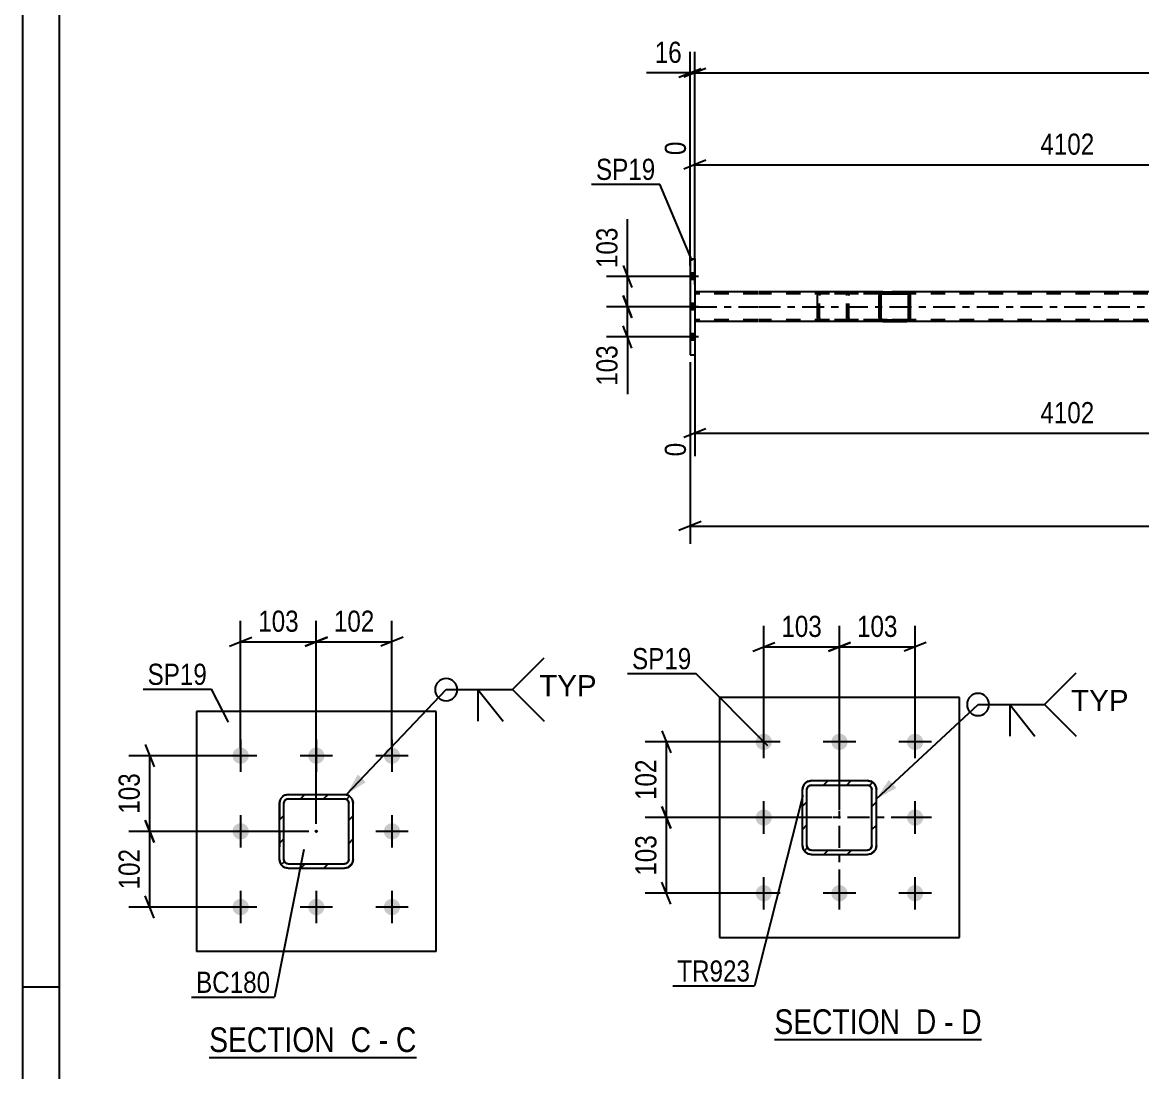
# Model space of a CAD drawing. Header units: millimetres. Extents: x 0 to 841, y 0 to 594.
# Drawn here: x 0 to 151.6, y 137.6 to 279.6 of the extents above; entities that cross this region are included whole.
import ezdxf

# ---------------------------------------------------------------- set-up
doc = ezdxf.new("R2010")
doc.units = ezdxf.units.MM
doc.linetypes.add('DXK_LINE_DOT2', pattern=[3.9198, 1.9599, -1.9599])
doc.linetypes.add('DXK_LINE_DOT3', pattern=[5.9187, 2.979, -0.9799, 0.9799, -0.9799])
doc.styles.add('Arial', font='ARIAL.TTF', dxfattribs={"height": 0.2})
doc.styles.add('Arial Narrow', font='ARIALN.TTF', dxfattribs={"height": 0.2})

# ---------------------------------------------------------------- blocks, each defined once
blk = doc.blocks.new('Unknown-318895709-1135')
at = {"color": 5, "linetype": 'Continuous'}
for p, q in [((0, 594), (0, 0)), ((5, 589), (5, 5)), ((5, 149), (0, 149))]:
    blk.add_line(p, q, dxfattribs=at)
blk = doc.blocks.new('Unknown-318895709-13 - 6791')
at = {"color": 6, "linetype": 'Continuous'}
blk.add_line((25.31, 139.47), (53.38, 139.47), dxfattribs=at)
at = {"color": 0, "linetype": 'Continuous'}
for points in [[(43.42, 140.22), (43.42, 143.72), (25.31, 143.72), (25.31, 140.22)], [(47.24, 140.22), (47.24, 143.72), (44.47, 143.72), (44.47, 140.22)], [(49.56, 140.22), (49.56, 143.72), (48.29, 143.72), (48.29, 140.22)], [(53.38, 140.22), (53.38, 143.72), (50.61, 143.72), (50.61, 140.22)]]:
    blk.add_wipeout(points, dxfattribs=at)
at = {"color": 7, "linetype": 'Continuous', "style": 'Arial Narrow'}
for s, p in [('SECTION ', (25.31, 140.22)), ('C', (44.47, 140.22)), ('C', (50.61, 140.22)), ('-', (48.29, 140.22))]:
    blk.add_text(s, height=3.34, dxfattribs=at).set_placement(p)
blk = doc.blocks.new('Unknown-318895709-14 - 1582')
at = {"color": 6, "linetype": 'Continuous'}
blk.add_line((101.88, 141.91), (129.95, 141.91), dxfattribs=at)
at = {"color": 0, "linetype": 'Continuous'}
for points in [[(119.99, 142.66), (119.99, 146.16), (101.88, 146.16), (101.88, 142.66)], [(123.81, 142.66), (123.81, 146.16), (121.04, 146.16), (121.04, 142.66)], [(126.13, 142.66), (126.13, 146.16), (124.86, 146.16), (124.86, 142.66)], [(129.95, 142.66), (129.95, 146.16), (127.18, 146.16), (127.18, 142.66)]]:
    blk.add_wipeout(points, dxfattribs=at)
at = {"color": 7, "linetype": 'Continuous', "style": 'Arial Narrow'}
for s, p in [('SECTION ', (101.88, 142.66)), ('D', (121.04, 142.66)), ('D', (127.18, 142.66)), ('-', (124.86, 142.66))]:
    blk.add_text(s, height=3.34, dxfattribs=at).set_placement(p)
blk = doc.blocks.new('Bolt-318895709-5467 - 5397')
at = {"linetype": 'Continuous'}
for points in [[(91.09, 244.81), (91.09, 245.69), (90.45, 245.69), (90.45, 244.81)], [(91.09, 244.81), (91.09, 245.69), (90.45, 245.69), (90.45, 244.81)], [(91.09, 244.81), (91.09, 245.69), (90.45, 245.69), (90.45, 244.81)], [(91.09, 240.71), (91.09, 241.59), (90.45, 241.59), (90.45, 240.71)], [(91.09, 240.71), (91.09, 241.59), (90.45, 241.59), (90.45, 240.71)], [(91.09, 236.61), (91.09, 237.49), (90.45, 237.49), (90.45, 236.61)], [(91.09, 236.61), (91.09, 237.49), (90.45, 237.49), (90.45, 236.61)], [(91.09, 236.61), (91.09, 237.49), (90.45, 237.49), (90.45, 236.61)]]:
    blk.add_hatch(color=1, dxfattribs=at).paths.add_polyline_path(points)
at = {"color": 1, "linetype": 'Continuous'}
for p, q in [((91.09, 245.69), (90.45, 245.69)), ((91.09, 245.69), (90.45, 245.69)), ((91.09, 245.69), (90.45, 245.69)), ((91.61, 245.25), (88.29, 245.25)), ((91.61, 245.25), (88.29, 245.25)), ((91.61, 245.25), (88.29, 245.25)), ((91.09, 244.81), (90.45, 244.81)), ((91.09, 244.81), (90.45, 244.81)), ((91.09, 244.81), (90.45, 244.81)), ((91.61, 241.15), (88.29, 241.15)), ((91.61, 241.15), (88.29, 241.15)), ((91.09, 241.59), (90.45, 241.59)), ((91.09, 241.59), (90.45, 241.59)), ((91.09, 240.71), (90.45, 240.71)), ((91.09, 240.71), (90.45, 240.71)), ((91.61, 237.05), (88.29, 237.05)), ((91.61, 237.05), (88.29, 237.05)), ((91.61, 237.05), (88.29, 237.05)), ((91.09, 237.49), (90.45, 237.49)), ((91.09, 237.49), (90.45, 237.49)), ((91.09, 237.49), (90.45, 237.49)), ((91.09, 236.61), (90.45, 236.61)), ((91.09, 236.61), (90.45, 236.61)), ((91.09, 236.61), (90.45, 236.61))]:
    blk.add_line(p, q, dxfattribs=at)
blk = doc.blocks.new('Part-318895709-5585 - 5397')
at = {"linetype": 'Continuous'}
h = blk.add_hatch(dxfattribs=at)
h.set_pattern_fill('', scale=0.7, style=0, pattern_type=0)
h.set_pattern_definition([(45, (120.2805, 242.8563), (-1.57154, 1.57154), [])])
h.paths.add_polyline_path([(120.32, 242.67), (120.28, 242.86), (120.17, 243.01), (120, 243.12), (119.81, 243.15), (116.57, 243.15), (116.38, 243.12), (116.21, 243.01), (116.1, 242.86), (116.06, 242.67), (116.06, 239.63), (116.1, 239.45), (116.21, 239.29), (116.38, 239.19), (116.57, 239.15), (119.81, 239.15), (120, 239.19), (120.17, 239.29), (120.28, 239.45), (120.32, 239.63)])
h.paths.add_polyline_path([(120.04, 239.54), (119.99, 239.46), (119.91, 239.41), (119.81, 239.39), (116.57, 239.39), (116.48, 239.41), (116.39, 239.46), (116.34, 239.54), (116.32, 239.63), (116.32, 242.67), (116.34, 242.76), (116.39, 242.84), (116.48, 242.89), (116.57, 242.91), (119.81, 242.91), (119.91, 242.89), (119.99, 242.84), (120.04, 242.76), (120.06, 242.67), (120.06, 239.63)])
at = {"color": 2, "linetype": 'Continuous'}
for p, q in [((107.71, 242.67), (107.75, 242.86)), ((107.71, 239.63), (107.71, 242.67)), ((108.03, 243.12), (108.22, 243.15)), ((116.57, 243.15), (108.22, 243.15)), ((116.1, 242.86), (116.06, 242.67)), ((116.06, 239.63), (116.06, 242.67)), ((116.32, 242.67), (116.34, 242.76)), ((116.32, 239.63), (116.32, 242.67)), ((116.34, 242.76), (116.39, 242.84)), ((116.57, 243.15), (116.38, 243.12)), ((116.39, 242.84), (116.48, 242.89)), ((116.48, 242.89), (116.57, 242.91)), ((116.57, 243.15), (119.81, 243.15)), ((116.57, 242.91), (119.81, 242.91)), ((120, 243.12), (119.81, 243.15)), ((119.81, 242.91), (119.91, 242.89)), ((119.91, 242.89), (119.99, 242.84)), ((119.99, 242.84), (120.04, 242.76)), ((120.04, 242.76), (120.06, 242.67)), ((120.06, 239.63), (120.06, 242.67)), ((120.32, 242.67), (120.28, 242.86)), ((120.32, 239.63), (120.32, 242.67)), ((107.75, 239.45), (107.71, 239.63)), ((116.06, 239.63), (116.1, 239.45)), ((116.34, 239.54), (116.32, 239.63)), ((120.06, 239.63), (120.04, 239.54)), ((120.28, 239.45), (120.32, 239.63)), ((108.22, 239.15), (108.03, 239.19)), ((116.57, 239.15), (108.22, 239.15)), ((116.39, 239.46), (116.34, 239.54)), ((116.38, 239.19), (116.57, 239.15)), ((116.48, 239.41), (116.39, 239.46)), ((116.57, 239.39), (116.48, 239.41)), ((116.57, 239.39), (119.81, 239.39)), ((116.57, 239.15), (119.81, 239.15)), ((119.91, 239.41), (119.81, 239.39)), ((119.81, 239.15), (120, 239.19)), ((119.99, 239.46), (119.91, 239.41)), ((120.04, 239.54), (119.99, 239.46))]:
    blk.add_line(p, q, dxfattribs=at)
at = {"color": 7, "linetype": 'DXK_LINE_DOT2'}
for p, q in [((107.99, 242.76), (107.97, 242.67)), ((107.97, 239.63), (107.97, 242.67)), ((108.04, 242.84), (107.99, 242.76)), ((108.13, 242.89), (108.04, 242.84)), ((108.22, 242.91), (108.13, 242.89)), ((119.81, 242.91), (108.22, 242.91)), ((111.46, 243.15), (111.65, 243.12)), ((111.56, 242.89), (111.46, 242.91)), ((111.64, 242.84), (111.56, 242.89)), ((111.7, 242.76), (111.64, 242.84)), ((111.71, 242.67), (111.7, 242.76)), ((111.71, 239.63), (111.71, 242.67)), ((111.93, 242.86), (111.97, 242.67)), ((111.97, 239.63), (111.97, 242.67)), ((119.81, 243.15), (116.57, 243.15)), ((107.97, 239.63), (107.99, 239.54)), ((111.7, 239.54), (111.71, 239.63)), ((111.97, 239.63), (111.93, 239.45)), ((107.99, 239.54), (108.04, 239.46)), ((108.04, 239.46), (108.13, 239.41)), ((108.13, 239.41), (108.22, 239.39)), ((119.81, 239.39), (108.22, 239.39)), ((111.46, 239.39), (111.56, 239.41)), ((111.65, 239.19), (111.46, 239.15)), ((111.56, 239.41), (111.64, 239.46)), ((111.64, 239.46), (111.7, 239.54)), ((119.81, 239.15), (116.57, 239.15))]:
    blk.add_line(p, q, dxfattribs=at)
at = {"color": 2, "linetype": 'Continuous'}
for centre, start, end in [((108.2, 242.65), 110.7583, 155.68), ((116.55, 242.65), 110.7583, 155.68), ((119.83, 242.65), 24.32, 69.2417), ((108.2, 239.65), 204.32, 249.2417), ((116.55, 239.65), 204.32, 249.2417), ((119.83, 239.65), 290.7583, 335.68)]:
    blk.add_arc(centre, 0.496, start, end, dxfattribs=at)
at = {"color": 7, "linetype": 'DXK_LINE_DOT2'}
for centre, start, end in [((111.48, 242.65), 24.32, 69.2417), ((111.48, 239.65), 290.7583, 335.68)]:
    blk.add_arc(centre, 0.496, start, end, dxfattribs=at)
blk = doc.blocks.new('Part-318895709-5521 - 5397')
at = {"color": 2, "linetype": 'Continuous'}
for p, q in [((99.61, 243.15), (91.09, 243.15)), ((108.22, 243.15), (99.71, 243.15)), ((184.88, 243.15), (119.81, 243.15)), ((99.61, 239.15), (91.09, 239.15)), ((108.22, 239.15), (99.71, 239.15)), ((184.88, 239.15), (119.81, 239.15))]:
    blk.add_line(p, q, dxfattribs=at)
at = {"color": 7, "linetype": 'DXK_LINE_DOT2'}
for p, q in [((91.09, 243.15), (91.09, 239.15)), ((99.61, 242.91), (91.09, 242.91)), ((673.78, 242.91), (99.71, 242.91)), ((119.81, 243.15), (108.22, 243.15)), ((99.61, 239.39), (91.09, 239.39)), ((673.78, 239.39), (99.71, 239.39)), ((119.81, 239.15), (108.22, 239.15))]:
    blk.add_line(p, q, dxfattribs=at)
at = {"color": 7, "linetype": 'DXK_LINE_DOT3'}
for p, q in [((91.09, 241.15), (99.61, 241.15)), ((99.71, 241.15), (673.78, 241.15))]:
    blk.add_line(p, q, dxfattribs=at)
blk = doc.blocks.new('Part-318895709-5592 - 5397')
at = {"color": 2, "linetype": 'Continuous'}
for p, q in [((90.45, 247.65), (91.09, 247.65)), ((90.45, 247.65), (90.45, 234.65)), ((91.09, 247.65), (91.09, 234.65)), ((90.45, 234.65), (91.09, 234.65))]:
    blk.add_line(p, q, dxfattribs=at)
blk = doc.blocks.new('Part-318895709-6853 - 6791')
at = {"linetype": 'Continuous'}
h = blk.add_hatch(dxfattribs=at)
h.set_pattern_fill('', scale=0.7, style=0, pattern_type=0)
h.set_pattern_definition([(45, (44.0787, 165.195), (-1.57154, 1.57154), [])])
h.paths.add_polyline_path([(43.62, 165.1), (44.08, 165.19), (44.47, 165.46), (44.73, 165.84), (44.82, 166.3), (44.82, 173.9), (44.73, 174.36), (44.47, 174.75), (44.08, 175.01), (43.62, 175.1), (36.02, 175.1), (35.56, 175.01), (35.17, 174.75), (34.91, 174.36), (34.82, 173.9), (34.82, 166.3), (34.91, 165.84), (35.17, 165.46), (35.56, 165.19), (36.02, 165.1)])
h.paths.add_polyline_path([(36.02, 165.7), (35.79, 165.75), (35.6, 165.88), (35.47, 166.07), (35.42, 166.3), (35.42, 173.9), (35.47, 174.13), (35.6, 174.33), (35.79, 174.46), (36.02, 174.5), (43.62, 174.5), (43.85, 174.46), (44.04, 174.33), (44.17, 174.13), (44.22, 173.9), (44.22, 166.3), (44.17, 166.07), (44.04, 165.88), (43.85, 165.75), (43.62, 165.7)])
blk.add_hatch(color=30, dxfattribs=at).paths.add_polyline_path([(39.82, 170, -1), (39.82, 170.2, -1)])
at = {"color": 7, "linetype": 'DXK_LINE_DOT2'}
for p, q in [((35.56, 175.01), (36.02, 175.1)), ((35.79, 174.46), (35.6, 174.33)), ((36.02, 174.5), (35.79, 174.46)), ((36.02, 175.1), (43.62, 175.1)), ((36.02, 174.5), (43.62, 174.5)), ((43.62, 175.1), (44.08, 175.01)), ((43.85, 174.46), (43.62, 174.5)), ((44.04, 174.33), (43.85, 174.46)), ((34.82, 173.9), (34.91, 174.36)), ((34.82, 173.9), (34.82, 166.3)), ((35.47, 174.13), (35.42, 173.9)), ((35.42, 166.3), (35.42, 173.9)), ((35.6, 174.33), (35.47, 174.13)), ((44.17, 174.13), (44.04, 174.33)), ((44.22, 173.9), (44.17, 174.13)), ((44.22, 166.3), (44.22, 173.9)), ((44.73, 174.36), (44.82, 173.9)), ((44.82, 166.3), (44.82, 173.9)), ((34.91, 165.84), (34.82, 166.3)), ((35.42, 166.3), (35.47, 166.07)), ((35.47, 166.07), (35.6, 165.88)), ((35.6, 165.88), (35.79, 165.75)), ((35.79, 165.75), (36.02, 165.7)), ((36.02, 165.7), (43.62, 165.7)), ((43.62, 165.7), (43.85, 165.75)), ((43.85, 165.75), (44.04, 165.88)), ((44.04, 165.88), (44.17, 166.07)), ((44.17, 166.07), (44.22, 166.3)), ((44.82, 166.3), (44.73, 165.84)), ((36.02, 165.1), (35.56, 165.19)), ((36.02, 165.1), (43.62, 165.1)), ((44.08, 165.19), (43.62, 165.1))]:
    blk.add_line(p, q, dxfattribs=at)
at = {"color": 2, "linetype": 'Continuous'}
for p, q in [((36.02, 175.1), (35.56, 175.01)), ((35.6, 174.33), (35.79, 174.46)), ((35.79, 174.46), (36.02, 174.5)), ((36.02, 175.1), (36.02, 175.1)), ((36.02, 175.1), (43.62, 175.1)), ((36.02, 174.5), (36.02, 174.5)), ((36.02, 174.5), (43.62, 174.5)), ((43.62, 175.1), (43.62, 175.1)), ((44.08, 175.01), (43.62, 175.1)), ((43.62, 174.5), (43.62, 174.5)), ((43.62, 174.5), (43.85, 174.46)), ((43.85, 174.46), (44.04, 174.33)), ((34.91, 174.36), (34.82, 173.9)), ((34.82, 173.9), (34.82, 173.9)), ((34.82, 166.3), (34.82, 173.9)), ((35.42, 173.9), (35.47, 174.13)), ((35.42, 173.9), (35.42, 173.9)), ((35.42, 166.3), (35.42, 173.9)), ((35.47, 174.13), (35.6, 174.33)), ((44.04, 174.33), (44.17, 174.13)), ((44.17, 174.13), (44.22, 173.9)), ((44.22, 173.9), (44.22, 173.9)), ((44.22, 166.3), (44.22, 173.9)), ((44.82, 173.9), (44.73, 174.36)), ((44.82, 173.9), (44.82, 173.9)), ((44.82, 166.3), (44.82, 173.9)), ((34.82, 166.3), (34.82, 166.3)), ((34.82, 166.3), (34.91, 165.84)), ((35.42, 166.3), (35.42, 166.3)), ((35.47, 166.07), (35.42, 166.3)), ((35.6, 165.88), (35.47, 166.07)), ((35.79, 165.75), (35.6, 165.88)), ((36.02, 165.7), (35.79, 165.75)), ((36.02, 165.7), (36.02, 165.7)), ((36.02, 165.7), (43.62, 165.7)), ((43.85, 165.75), (43.62, 165.7)), ((43.62, 165.7), (43.62, 165.7)), ((44.04, 165.88), (43.85, 165.75)), ((44.17, 166.07), (44.04, 165.88)), ((44.22, 166.3), (44.17, 166.07)), ((44.22, 166.3), (44.22, 166.3)), ((44.73, 165.84), (44.82, 166.3)), ((44.82, 166.3), (44.82, 166.3)), ((35.56, 165.19), (36.02, 165.1)), ((36.02, 165.1), (36.02, 165.1)), ((36.02, 165.1), (43.62, 165.1)), ((43.62, 165.1), (44.08, 165.19)), ((43.62, 165.1), (43.62, 165.1))]:
    blk.add_line(p, q, dxfattribs=at)
at = {"color": 7, "linetype": 'DXK_LINE_DOT3'}
blk.add_line((39.82, 170.1), (39.82, 170.1), dxfattribs=at)
at = {"color": 30, "linetype": 'DXK_LINE_DOT3'}
blk.add_line((39.82, 170.1), (39.82, 170.1), dxfattribs=at)
at = {"color": 30, "linetype": 'Continuous'}
blk.add_circle((39.82, 170.1), 0.1, dxfattribs=at)
at = {"color": 7, "linetype": 'DXK_LINE_DOT2'}
for centre, start, end in [((36.02, 173.9), 112.5, 157.5), ((43.62, 173.9), 22.5, 67.5), ((36.02, 166.3), 202.5, 247.5), ((43.62, 166.3), 292.5, 337.5)]:
    blk.add_arc(centre, 1.2, start, end, dxfattribs=at)
at = {"color": 2, "linetype": 'Continuous'}
for centre, start, end in [((36.02, 173.9), 112.5, 157.5), ((43.62, 173.9), 22.5, 67.5), ((36.02, 166.3), 202.5, 247.5), ((43.62, 166.3), 292.5, 337.5)]:
    blk.add_arc(centre, 1.2, start, end, dxfattribs=at)
blk = doc.blocks.new('Bolt-318895709-6923 - 6791')
at = {"linetype": 'Continuous'}
for points in [[(29.57, 179.25, -1), (29.57, 181.45, -1)], [(39.82, 179.25, -1), (39.82, 181.45, -1)], [(50.07, 179.25, -1), (50.07, 181.45, -1)], [(29.57, 169, -1), (29.57, 171.2, -1)], [(50.07, 169, -1), (50.07, 171.2, -1)], [(29.57, 158.75, -1), (29.57, 160.95, -1)], [(39.82, 158.75, -1), (39.82, 160.95, -1)], [(50.07, 158.75, -1), (50.07, 160.95, -1)]]:
    blk.add_hatch(color=1, dxfattribs=at).paths.add_polyline_path(points)
at = {"color": 1, "linetype": 'Continuous'}
for p, q in [((29.57, 182.55), (29.57, 178.15)), ((39.82, 182.55), (39.82, 178.15)), ((50.07, 182.55), (50.07, 178.15)), ((31.77, 180.35), (27.37, 180.35)), ((42.02, 180.35), (37.62, 180.35)), ((52.27, 180.35), (47.87, 180.35)), ((29.57, 172.3), (29.57, 167.9)), ((50.07, 172.3), (50.07, 167.9)), ((31.77, 170.1), (27.37, 170.1)), ((52.27, 170.1), (47.87, 170.1)), ((29.57, 162.05), (29.57, 157.65)), ((39.82, 162.05), (39.82, 157.65)), ((50.07, 162.05), (50.07, 157.65)), ((31.77, 159.85), (27.37, 159.85)), ((42.02, 159.85), (37.62, 159.85)), ((52.27, 159.85), (47.87, 159.85))]:
    blk.add_line(p, q, dxfattribs=at)
blk = doc.blocks.new('Part-318895709-6915 - 6791')
at = {"color": 2, "linetype": 'Continuous'}
for p, q in [((56.07, 186.35), (23.57, 186.35)), ((23.57, 186.35), (23.57, 153.85)), ((56.07, 153.85), (56.07, 186.35)), ((56.07, 153.85), (23.57, 153.85))]:
    blk.add_line(p, q, dxfattribs=at)
blk = doc.blocks.new('Part-318895709-1620 - 1582')
at = {"linetype": 'Continuous'}
h = blk.add_hatch(dxfattribs=at)
h.set_pattern_fill('', scale=0.7, style=0, pattern_type=0)
h.set_pattern_definition([(45, (114.9482, 167.0567), (-1.57154, 1.57154), [])])
h.paths.add_polyline_path([(114.49, 166.97), (114.95, 167.06), (115.34, 167.32), (115.6, 167.71), (115.69, 168.17), (115.69, 175.77), (115.6, 176.22), (115.34, 176.61), (114.95, 176.87), (114.49, 176.97), (106.89, 176.97), (106.43, 176.87), (106.04, 176.61), (105.78, 176.22), (105.69, 175.77), (105.69, 168.17), (105.78, 167.71), (106.04, 167.32), (106.43, 167.06), (106.89, 166.97)])
h.paths.add_polyline_path([(106.89, 167.57), (106.66, 167.61), (106.46, 167.74), (106.33, 167.94), (106.29, 168.17), (106.29, 175.77), (106.33, 175.99), (106.46, 176.19), (106.66, 176.32), (106.89, 176.37), (114.49, 176.37), (114.72, 176.32), (114.91, 176.19), (115.04, 175.99), (115.09, 175.77), (115.09, 168.17), (115.04, 167.94), (114.91, 167.74), (114.72, 167.61), (114.49, 167.57)])
at = {"color": 7, "linetype": 'DXK_LINE_DOT3'}
for p, q in [((110.69, 161.97), (110.69, 181.97)), ((120.69, 171.97), (100.69, 171.97))]:
    blk.add_line(p, q, dxfattribs=at)
at = {"color": 7, "linetype": 'DXK_LINE_DOT2'}
for p, q in [((105.69, 175.77), (105.78, 176.22)), ((106.33, 175.99), (106.29, 175.77)), ((106.46, 176.19), (106.33, 175.99)), ((106.43, 176.87), (106.89, 176.97)), ((106.66, 176.32), (106.46, 176.19)), ((106.89, 176.37), (106.66, 176.32)), ((106.89, 176.97), (114.49, 176.97)), ((106.89, 176.37), (114.49, 176.37)), ((114.49, 176.97), (114.95, 176.87)), ((114.72, 176.32), (114.49, 176.37)), ((114.91, 176.19), (114.72, 176.32)), ((115.04, 175.99), (114.91, 176.19)), ((115.09, 175.77), (115.04, 175.99)), ((115.6, 176.22), (115.69, 175.77)), ((105.69, 168.17), (105.69, 175.77)), ((106.29, 168.17), (106.29, 175.77)), ((115.09, 168.17), (115.09, 175.77)), ((115.69, 168.17), (115.69, 175.77)), ((105.78, 167.71), (105.69, 168.17)), ((106.29, 168.17), (106.33, 167.94)), ((106.33, 167.94), (106.46, 167.74)), ((106.89, 166.97), (106.43, 167.06)), ((106.46, 167.74), (106.66, 167.61)), ((106.66, 167.61), (106.89, 167.57)), ((106.89, 167.57), (114.49, 167.57)), ((106.89, 166.97), (114.49, 166.97)), ((114.49, 167.57), (114.72, 167.61)), ((114.95, 167.06), (114.49, 166.97)), ((114.72, 167.61), (114.91, 167.74)), ((114.91, 167.74), (115.04, 167.94)), ((115.04, 167.94), (115.09, 168.17)), ((115.69, 168.17), (115.6, 167.71))]:
    blk.add_line(p, q, dxfattribs=at)
at = {"color": 2, "linetype": 'Continuous'}
for p, q in [((105.78, 176.22), (105.69, 175.77)), ((106.29, 175.77), (106.33, 175.99)), ((106.33, 175.99), (106.46, 176.19)), ((106.89, 176.97), (106.43, 176.87)), ((106.46, 176.19), (106.66, 176.32)), ((106.66, 176.32), (106.89, 176.37)), ((106.89, 176.97), (114.49, 176.97)), ((106.89, 176.37), (114.49, 176.37)), ((114.95, 176.87), (114.49, 176.97)), ((114.49, 176.37), (114.72, 176.32)), ((114.72, 176.32), (114.91, 176.19)), ((114.91, 176.19), (115.04, 175.99)), ((115.04, 175.99), (115.09, 175.77)), ((115.69, 175.77), (115.6, 176.22)), ((105.69, 168.17), (105.69, 175.77)), ((106.29, 168.17), (106.29, 175.77)), ((115.09, 168.17), (115.09, 175.77)), ((115.69, 168.17), (115.69, 175.77)), ((105.69, 168.17), (105.78, 167.71)), ((106.33, 167.94), (106.29, 168.17)), ((106.46, 167.74), (106.33, 167.94)), ((106.43, 167.06), (106.89, 166.97)), ((106.66, 167.61), (106.46, 167.74)), ((106.89, 167.57), (106.66, 167.61)), ((106.89, 167.57), (114.49, 167.57)), ((106.89, 166.97), (114.49, 166.97)), ((114.72, 167.61), (114.49, 167.57)), ((114.49, 166.97), (114.95, 167.06)), ((114.91, 167.74), (114.72, 167.61)), ((115.04, 167.94), (114.91, 167.74)), ((115.09, 168.17), (115.04, 167.94)), ((115.6, 167.71), (115.69, 168.17))]:
    blk.add_line(p, q, dxfattribs=at)
at = {"color": 7, "linetype": 'DXK_LINE_DOT2'}
for centre, start, end in [((106.89, 175.77), 112.5, 157.5), ((114.49, 175.77), 22.5, 67.5), ((106.89, 168.17), 202.5, 247.5), ((114.49, 168.17), 292.5, 337.5)]:
    blk.add_arc(centre, 1.2, start, end, dxfattribs=at)
at = {"color": 2, "linetype": 'Continuous'}
for centre, start, end in [((106.89, 175.77), 112.5, 157.5), ((114.49, 175.77), 22.5, 67.5), ((106.89, 168.17), 202.5, 247.5), ((114.49, 168.17), 292.5, 337.5)]:
    blk.add_arc(centre, 1.2, start, end, dxfattribs=at)
blk = doc.blocks.new('Bolt-318895709-1659 - 1582')
at = {"linetype": 'Continuous'}
for points in [[(100.44, 181.12, -1), (100.44, 183.32, -1)], [(110.69, 181.12, -1), (110.69, 183.32, -1)], [(120.94, 181.12, -1), (120.94, 183.32, -1)], [(100.44, 170.87, -1), (100.44, 173.07, -1)], [(120.94, 170.87, -1), (120.94, 173.07, -1)], [(100.44, 160.62, -1), (100.44, 162.82, -1)], [(110.69, 160.62, -1), (110.69, 162.82, -1)], [(120.94, 160.62, -1), (120.94, 162.82, -1)]]:
    blk.add_hatch(color=1, dxfattribs=at).paths.add_polyline_path(points)
at = {"color": 1, "linetype": 'Continuous'}
for p, q in [((100.44, 180.02), (100.44, 184.42)), ((110.69, 180.02), (110.69, 184.42)), ((120.94, 180.02), (120.94, 184.42)), ((102.64, 182.22), (98.24, 182.22)), ((112.89, 182.22), (108.49, 182.22)), ((123.14, 182.22), (118.74, 182.22)), ((100.44, 169.77), (100.44, 174.17)), ((120.94, 169.77), (120.94, 174.17)), ((102.64, 171.97), (98.24, 171.97)), ((123.14, 171.97), (118.74, 171.97)), ((100.44, 159.52), (100.44, 163.92)), ((110.69, 159.52), (110.69, 163.92)), ((120.94, 159.52), (120.94, 163.92)), ((102.64, 161.72), (98.24, 161.72)), ((112.89, 161.72), (108.49, 161.72)), ((123.14, 161.72), (118.74, 161.72))]:
    blk.add_line(p, q, dxfattribs=at)
blk = doc.blocks.new('Part-318895709-1741 - 1582')
at = {"color": 2, "linetype": 'Continuous'}
for p, q in [((126.94, 188.22), (94.44, 188.22)), ((94.44, 188.22), (94.44, 155.72)), ((126.94, 155.72), (126.94, 188.22)), ((94.44, 155.72), (126.94, 155.72))]:
    blk.add_line(p, q, dxfattribs=at)
blk = doc.blocks.new('StraightDimension-318895709-5836 - 5397')
at = {"color": 7, "linetype": 'Continuous'}
for p, q in [((91.09, 238.15), (91.09, 220.89)), ((192.05, 229.75), (192.05, 215.41)), ((92.59, 224.62), (89.59, 223.42)), ((190.55, 223.42), (193.55, 224.62)), ((91.09, 224.02), (192.05, 224.02))]:
    blk.add_line(p, q, dxfattribs=at)
at = {"color": 0}
blk.add_wipeout([(145.83, 224.77), (145.83, 228.97), (137.31, 228.97), (137.31, 224.77)], dxfattribs=at)
at = {"color": 0, "linetype": 'Continuous'}
for points in [[(90.49, 223.32), (86.29, 223.32), (86.29, 220.29), (90.49, 220.29)], [(191.45, 223.32), (187.25, 223.32), (187.25, 214.81), (191.45, 214.81)]]:
    blk.add_wipeout(points, dxfattribs=at)
at = {"color": 3, "style": 'Arial Narrow'}
blk.add_text('4102', height=2.863, dxfattribs=at).set_placement((137.91, 225.37))
at = {"color": 3, "linetype": 'Continuous', "style": 'Arial Narrow'}
for s, height, p in [('0', 2.86, (89.89, 220.89)), ('4102', 2.863, (190.85, 215.41))]:
    blk.add_text(s, height=height, rotation=90.0002, dxfattribs=at).set_placement(p)
blk = doc.blocks.new('StraightDimension-318895709-5706 - 5397')
at = {"color": 7, "linetype": 'Continuous'}
for p, q in [((81.37, 246.75), (82.57, 243.75)), ((89.45, 245.25), (79.12, 245.25)), ((81.97, 241.15), (81.97, 245.25)), ((82.57, 239.65), (81.37, 242.65)), ((89.45, 241.15), (79.12, 241.15))]:
    blk.add_line(p, q, dxfattribs=at)
at = {"color": 0}
blk.add_wipeout([(81.22, 252.46), (77.02, 252.46), (77.02, 245.78), (81.22, 245.78)], dxfattribs=at)
at = {"color": 7, "linetype": 'Continuous'}
blk.add_line((81.97, 245.25), (81.97, 252.99), dxfattribs=at)
blk.add_line((81.97, 245.25), (81.97, 252.99), dxfattribs=at)
at = {"color": 3, "style": 'Arial Narrow'}
blk.add_text('103', height=2.863, rotation=90.0002, dxfattribs=at).set_placement((80.62, 246.38))
blk = doc.blocks.new('StraightDimension-318895709-5714 - 5397')
at = {"color": 7, "linetype": 'Continuous'}
for p, q in [((81.37, 242.65), (82.57, 239.65)), ((89.45, 241.15), (79.12, 241.15)), ((81.97, 237.05), (81.97, 241.15)), ((82.57, 235.55), (81.37, 238.55)), ((89.45, 237.05), (79.12, 237.05))]:
    blk.add_line(p, q, dxfattribs=at)
at = {"color": 0}
blk.add_wipeout([(81.22, 236.53), (77.02, 236.53), (77.02, 229.84), (81.22, 229.84)], dxfattribs=at)
at = {"color": 7, "linetype": 'Continuous'}
blk.add_line((81.97, 237.05), (81.97, 229.32), dxfattribs=at)
blk.add_line((81.97, 237.05), (81.97, 229.32), dxfattribs=at)
at = {"color": 3, "style": 'Arial Narrow'}
blk.add_text('103', height=2.863, rotation=90.0002, dxfattribs=at).set_placement((80.62, 230.44))
blk = doc.blocks.new('StraightDimension-318895709-5802 - 5397')
at = {"color": 7, "linetype": 'Continuous'}
for p, q in [((192.05, 251.75), (192.05, 269)), ((91.09, 244.15), (91.09, 263.51)), ((92.59, 260.98), (89.59, 259.78)), ((190.55, 259.78), (193.55, 260.98)), ((91.09, 260.38), (192.05, 260.38))]:
    blk.add_line(p, q, dxfattribs=at)
at = {"color": 0, "linetype": 'Continuous'}
for points in [[(191.45, 269.6), (187.25, 269.6), (187.25, 261.08), (191.45, 261.08)], [(90.49, 264.11), (86.29, 264.11), (86.29, 261.08), (90.49, 261.08)]]:
    blk.add_wipeout(points, dxfattribs=at)
at = {"color": 0}
blk.add_wipeout([(145.83, 261.13), (145.83, 265.33), (137.31, 265.33), (137.31, 261.13)], dxfattribs=at)
at = {"color": 3, "linetype": 'Continuous', "style": 'Arial Narrow'}
for s, height, p in [('4102', 2.863, (190.85, 261.68)), ('0', 2.86, (89.89, 261.68))]:
    blk.add_text(s, height=height, rotation=90.0002, dxfattribs=at).set_placement(p)
at = {"color": 3, "style": 'Arial Narrow'}
blk.add_text('4102', height=2.863, dxfattribs=at).set_placement((137.91, 261.73))
blk = doc.blocks.new('StraightDimension-318895709-5808 - 5397')
at = {"color": 7, "linetype": 'Continuous'}
for p, q in [((90.45, 233.65), (90.45, 209.04)), ((91.95, 212.04), (88.95, 210.84)), ((90.45, 211.44), (683.04, 211.44))]:
    blk.add_line(p, q, dxfattribs=at)
blk = doc.blocks.new('StraightDimension-318895709-10572 - 5397')
at = {"color": 7, "linetype": 'Continuous'}
for p, q in [((91.09, 248.65), (91.09, 275.67)), ((92.59, 273.42), (89.59, 272.22)), ((91.09, 272.82), (682.4, 272.82))]:
    blk.add_line(p, q, dxfattribs=at)
blk = doc.blocks.new('StraightDimension-318895709-10573 - 5397')
at = {"color": 7, "linetype": 'Continuous'}
for p, q in [((90.45, 246.72), (90.45, 275.67)), ((91.09, 248.65), (91.09, 275.67)), ((88.95, 272.22), (91.95, 273.42)), ((92.59, 273.42), (89.59, 272.22)), ((90.45, 272.82), (91.09, 272.82))]:
    blk.add_line(p, q, dxfattribs=at)
at = {"color": 0}
blk.add_wipeout([(89.93, 273.57), (89.93, 277.77), (85.07, 277.77), (85.07, 273.57)], dxfattribs=at)
at = {"color": 7, "linetype": 'Continuous'}
blk.add_line((90.45, 272.82), (84.55, 272.82), dxfattribs=at)
blk.add_line((90.45, 272.82), (84.55, 272.82), dxfattribs=at)
at = {"color": 3, "style": 'Arial Narrow'}
blk.add_text('16', height=2.863, dxfattribs=at).set_placement((85.67, 274.17))
blk = doc.blocks.new('StraightDimension-318895709-23399 - 6791')
at = {"color": 7, "linetype": 'Continuous'}
for p, q in [((16.65, 171.6), (17.85, 168.6)), ((38.82, 170.1), (14.4, 170.1)), ((17.25, 159.85), (17.25, 170.1)), ((17.85, 158.35), (16.65, 161.35)), ((28.57, 159.85), (14.4, 159.85))]:
    blk.add_line(p, q, dxfattribs=at)
at = {"color": 0}
blk.add_wipeout([(16.5, 168.32), (12.3, 168.32), (12.3, 161.64), (16.5, 161.64)], dxfattribs=at)
at = {"color": 3, "style": 'Arial Narrow'}
blk.add_text('102', height=2.863, rotation=90.0002, dxfattribs=at).set_placement((15.9, 162.24))
blk = doc.blocks.new('StraightDimension-318895709-23375 - 6791')
at = {"color": 7, "linetype": 'Continuous'}
for p, q in [((39.82, 171.1), (39.82, 198.63)), ((50.07, 181.35), (50.07, 198.63)), ((38.32, 195.18), (41.32, 196.38)), ((39.82, 195.78), (50.07, 195.78)), ((51.57, 196.38), (48.57, 195.18))]:
    blk.add_line(p, q, dxfattribs=at)
at = {"color": 0}
blk.add_wipeout([(48.29, 196.53), (48.29, 200.73), (41.6, 200.73), (41.6, 196.53)], dxfattribs=at)
at = {"color": 3, "style": 'Arial Narrow'}
blk.add_text('102', height=2.863, dxfattribs=at).set_placement((42.2, 197.13))
blk = doc.blocks.new('StraightDimension-318895709-23376 - 6791')
at = {"color": 7, "linetype": 'Continuous'}
for p, q in [((29.57, 181.35), (29.57, 198.63)), ((39.82, 171.1), (39.82, 198.63)), ((28.07, 195.18), (31.07, 196.38)), ((29.57, 195.78), (39.82, 195.78)), ((41.32, 196.38), (38.32, 195.18))]:
    blk.add_line(p, q, dxfattribs=at)
at = {"color": 0}
blk.add_wipeout([(38.04, 196.53), (38.04, 200.73), (31.35, 200.73), (31.35, 196.53)], dxfattribs=at)
at = {"color": 3, "style": 'Arial Narrow'}
blk.add_text('103', height=2.863, dxfattribs=at).set_placement((31.95, 197.13))
blk = doc.blocks.new('StraightDimension-318895709-23398 - 6791')
at = {"color": 7, "linetype": 'Continuous'}
for p, q in [((16.65, 181.85), (17.85, 178.85)), ((28.57, 180.35), (14.4, 180.35)), ((17.25, 170.1), (17.25, 180.35)), ((17.85, 168.6), (16.65, 171.6)), ((38.82, 170.1), (14.4, 170.1))]:
    blk.add_line(p, q, dxfattribs=at)
at = {"color": 0}
blk.add_wipeout([(16.5, 178.57), (12.3, 178.57), (12.3, 171.89), (16.5, 171.89)], dxfattribs=at)
at = {"color": 3, "style": 'Arial Narrow'}
blk.add_text('103', height=2.863, rotation=90.0002, dxfattribs=at).set_placement((15.9, 172.49))
blk = doc.blocks.new('StraightDimension-318895709-1798 - 1582')
at = {"color": 7, "linetype": 'Continuous'}
for p, q in [((86.64, 183.72), (87.84, 180.72)), ((99.44, 182.22), (84.39, 182.22)), ((87.24, 171.97), (87.24, 182.22)), ((87.84, 170.47), (86.64, 173.47)), ((109.69, 171.97), (84.39, 171.97))]:
    blk.add_line(p, q, dxfattribs=at)
at = {"color": 0}
blk.add_wipeout([(86.49, 180.43), (82.29, 180.43), (82.29, 173.75), (86.49, 173.75)], dxfattribs=at)
at = {"color": 3, "style": 'Arial Narrow'}
blk.add_text('102', height=2.863, rotation=90.0002, dxfattribs=at).set_placement((85.89, 174.35))
blk = doc.blocks.new('StraightDimension-318895709-1779 - 1582')
at = {"color": 7, "linetype": 'Continuous'}
for p, q in [((86.64, 173.47), (87.84, 170.47)), ((109.69, 171.97), (84.39, 171.97)), ((87.24, 161.72), (87.24, 171.97)), ((87.84, 160.22), (86.64, 163.22)), ((99.44, 161.72), (84.39, 161.72))]:
    blk.add_line(p, q, dxfattribs=at)
at = {"color": 0}
blk.add_wipeout([(86.49, 170.18), (82.29, 170.18), (82.29, 163.5), (86.49, 163.5)], dxfattribs=at)
at = {"color": 3, "style": 'Arial Narrow'}
blk.add_text('103', height=2.863, rotation=90.0002, dxfattribs=at).set_placement((85.89, 164.1))
blk = doc.blocks.new('StraightDimension-318895709-1817 - 1582')
at = {"color": 7, "linetype": 'Continuous'}
for p, q in [((100.44, 183.22), (100.44, 197.93)), ((110.69, 172.97), (110.69, 197.93)), ((98.94, 194.48), (101.94, 195.68)), ((112.19, 195.68), (109.19, 194.48)), ((100.44, 195.08), (110.69, 195.08))]:
    blk.add_line(p, q, dxfattribs=at)
at = {"color": 0}
blk.add_wipeout([(108.91, 195.83), (108.91, 200.03), (102.22, 200.03), (102.22, 195.83)], dxfattribs=at)
at = {"color": 3, "style": 'Arial Narrow'}
blk.add_text('103', height=2.863, dxfattribs=at).set_placement((102.82, 196.43))
blk = doc.blocks.new('StraightDimension-318895709-1834 - 1582')
at = {"color": 7, "linetype": 'Continuous'}
for p, q in [((110.69, 172.97), (110.69, 197.93)), ((120.94, 183.22), (120.94, 197.93)), ((109.19, 194.48), (112.19, 195.68)), ((122.44, 195.68), (119.44, 194.48)), ((110.69, 195.08), (120.94, 195.08))]:
    blk.add_line(p, q, dxfattribs=at)
at = {"color": 0}
blk.add_wipeout([(119.16, 195.83), (119.16, 200.03), (112.47, 200.03), (112.47, 195.83)], dxfattribs=at)
at = {"color": 3, "style": 'Arial Narrow'}
blk.add_text('103', height=2.863, dxfattribs=at).set_placement((113.07, 196.43))
blk = doc.blocks.new('Mark-318895709-5588 - 5397')
at = {"color": 0}
blk.add_wipeout([(85.75, 258.32), (85.75, 261.32), (77.71, 261.32), (77.71, 258.32)], dxfattribs=at)
blk.add_wipeout([(85.75, 258.32), (85.75, 261.32), (77.71, 261.32), (77.71, 258.32)], dxfattribs=at)
at = {"color": 30, "linetype": 'Continuous'}
for p in [(77.11, 257.72), (90.74, 247.38)]:
    blk.add_line(p, (86.35, 257.72), dxfattribs=at)
at = {"color": 3, "style": 'Arial Narrow'}
blk.add_text('SP19', height=2.863, dxfattribs=at).set_placement((77.71, 258.32))
blk = doc.blocks.new('Mark-318895709-6849 - 6791')
at = {"color": 0}
blk.add_wipeout([(33.57, 148.23), (33.57, 151.23), (23.53, 151.23), (23.53, 148.23)], dxfattribs=at)
blk.add_wipeout([(33.57, 148.23), (33.57, 151.23), (23.53, 151.23), (23.53, 148.23)], dxfattribs=at)
at = {"color": 30, "linetype": 'Continuous'}
for p in [(38.13, 167.66), (22.93, 147.63)]:
    blk.add_line(p, (34.17, 147.63), dxfattribs=at)
at = {"color": 3, "style": 'Arial Narrow'}
blk.add_text('BC180', height=2.863, dxfattribs=at).set_placement((23.53, 148.23))
blk = doc.blocks.new('Mark-318895709-6911 - 6791')
at = {"color": 0}
blk.add_wipeout([(25, 189.94), (25, 192.94), (16.96, 192.94), (16.96, 189.94)], dxfattribs=at)
blk.add_wipeout([(25, 189.94), (25, 192.94), (16.96, 192.94), (16.96, 189.94)], dxfattribs=at)
at = {"color": 30, "linetype": 'Continuous'}
for p in [(16.36, 189.34), (27.91, 184.87)]:
    blk.add_line(p, (25.6, 189.34), dxfattribs=at)
at = {"color": 3, "style": 'Arial Narrow'}
blk.add_text('SP19', height=2.863, dxfattribs=at).set_placement((16.96, 189.94))
blk = doc.blocks.new('WeldMark-318895709-7009 - 6791')
at = {"linetype": 'Continuous'}
blk.add_hatch(color=30, dxfattribs=at).paths.add_polyline_path([(46.52, 176.76), (43.91, 175.11), (45.44, 177.8)])
at = {"color": 30, "linetype": 'Continuous'}
for p, q in [((43.91, 175.11), (57.41, 189.29)), ((57.41, 189.29), (66.41, 189.29))]:
    blk.add_line(p, q, dxfattribs=at)
at = {"color": 3, "linetype": 'Continuous'}
for q in [(65.13, 185.01), (61.7, 185.01)]:
    blk.add_line((61.7, 189.29), q, dxfattribs=at)
for start, end in [(90, 270), (270, 90)]:
    blk.add_arc((57.41, 189.29), 1.5, start, end, dxfattribs=at)
at = {"color": 0, "linetype": 'Continuous'}
blk.add_wipeout([(77.79, 188.39), (77.79, 191.39), (70.01, 191.39), (70.01, 188.39)], dxfattribs=at)
blk.add_wipeout([(77.79, 188.39), (77.79, 191.39), (70.01, 191.39), (70.01, 188.39)], dxfattribs=at)
at = {"color": 3, "linetype": 'Continuous'}
for q in [(70.7, 193.58), (70.7, 185.01)]:
    blk.add_line((66.41, 189.29), q, dxfattribs=at)
at = {"color": 3, "linetype": 'Continuous', "style": 'Arial'}
blk.add_text('TYP', height=2.865, dxfattribs=at).set_placement((70.01, 188.39))
blk = doc.blocks.new('Mark-318895709-1616 - 1582')
at = {"color": 0}
blk.add_wipeout([(98.58, 149.76), (98.58, 152.76), (88.72, 152.76), (88.72, 149.76)], dxfattribs=at)
blk.add_wipeout([(98.58, 149.76), (98.58, 152.76), (88.72, 152.76), (88.72, 149.76)], dxfattribs=at)
at = {"color": 30, "linetype": 'Continuous'}
for p in [(105.74, 174.94), (88.12, 149.16)]:
    blk.add_line(p, (99.18, 149.16), dxfattribs=at)
at = {"color": 3, "style": 'Arial Narrow'}
blk.add_text('TR923', height=2.863, dxfattribs=at).set_placement((88.72, 149.76))
blk = doc.blocks.new('WeldMark-318895709-1851 - 1582')
at = {"linetype": 'Continuous'}
blk.add_hatch(color=30, dxfattribs=at).paths.add_polyline_path([(118.4, 175.98), (115.69, 174.49), (117.38, 177.08)])
at = {"color": 30, "linetype": 'Continuous'}
for p, q in [((115.69, 174.49), (129.47, 187.28)), ((129.47, 187.28), (138.47, 187.28))]:
    blk.add_line(p, q, dxfattribs=at)
at = {"color": 3, "linetype": 'Continuous'}
for q in [(137.18, 183), (133.75, 183)]:
    blk.add_line((133.75, 187.28), q, dxfattribs=at)
for start, end in [(90, 270), (270, 90)]:
    blk.add_arc((129.47, 187.28), 1.5, start, end, dxfattribs=at)
at = {"color": 0, "linetype": 'Continuous'}
blk.add_wipeout([(149.84, 186.38), (149.84, 189.38), (142.07, 189.38), (142.07, 186.38)], dxfattribs=at)
blk.add_wipeout([(149.84, 186.38), (149.84, 189.38), (142.07, 189.38), (142.07, 186.38)], dxfattribs=at)
at = {"color": 3, "linetype": 'Continuous'}
for q in [(142.75, 191.57), (142.75, 183)]:
    blk.add_line((138.47, 187.28), q, dxfattribs=at)
at = {"color": 3, "linetype": 'Continuous', "style": 'Arial'}
blk.add_text('TYP', height=2.865, dxfattribs=at).set_placement((142.07, 186.38))
blk = doc.blocks.new('Mark-318895709-1737 - 1582')
at = {"color": 0}
blk.add_wipeout([(90.63, 192.06), (90.63, 195.06), (82.59, 195.06), (82.59, 192.06)], dxfattribs=at)
blk.add_wipeout([(90.63, 192.06), (90.63, 195.06), (82.59, 195.06), (82.59, 192.06)], dxfattribs=at)
at = {"color": 30, "linetype": 'Continuous'}
for p in [(81.99, 191.46), (100.97, 181.69)]:
    blk.add_line(p, (91.23, 191.46), dxfattribs=at)
at = {"color": 3, "style": 'Arial Narrow'}
blk.add_text('SP19', height=2.863, dxfattribs=at).set_placement((82.59, 192.06))

msp = doc.modelspace()

# ---------------------------------------------------------------- block references
for name in ['Unknown-318895709-1135', 'Part-318895709-5592 - 5397', 'Bolt-318895709-5467 - 5397', 'Part-318895709-5521 - 5397', 'Part-318895709-5585 - 5397', 'Part-318895709-1741 - 1582', 'Part-318895709-6915 - 6791', 'Bolt-318895709-1659 - 1582', 'Bolt-318895709-6923 - 6791', 'Part-318895709-1620 - 1582', 'Part-318895709-6853 - 6791']:
    msp.add_blockref(name, (0, 0))

# ---------------------------------------------------------------- next in the draw order: block references
for name in ['StraightDimension-318895709-5706 - 5397', 'StraightDimension-318895709-5836 - 5397', 'StraightDimension-318895709-1798 - 1582', 'StraightDimension-318895709-23399 - 6791', 'Unknown-318895709-14 - 1582', 'Unknown-318895709-13 - 6791']:
    msp.add_blockref(name, (0, 0))

# ---------------------------------------------------------------- next in the draw order: block references
for name in ['StraightDimension-318895709-5802 - 5397', 'StraightDimension-318895709-5714 - 5397', 'StraightDimension-318895709-23375 - 6791', 'StraightDimension-318895709-1779 - 1582', 'Mark-318895709-6849 - 6791']:
    msp.add_blockref(name, (0, 0))

# ---------------------------------------------------------------- next in the draw order: block references
for name in ['StraightDimension-318895709-10572 - 5397', 'StraightDimension-318895709-5808 - 5397', 'StraightDimension-318895709-23376 - 6791', 'StraightDimension-318895709-1817 - 1582', 'WeldMark-318895709-7009 - 6791']:
    msp.add_blockref(name, (0, 0))

# ---------------------------------------------------------------- next in the draw order: block references
for name in ['StraightDimension-318895709-10573 - 5397', 'StraightDimension-318895709-1834 - 1582', 'Mark-318895709-1737 - 1582', 'Mark-318895709-6911 - 6791', 'StraightDimension-318895709-23398 - 6791', 'Mark-318895709-1616 - 1582']:
    msp.add_blockref(name, (0, 0))

# ---------------------------------------------------------------- next in the draw order: block references
for name in ['Mark-318895709-5588 - 5397', 'WeldMark-318895709-1851 - 1582']:
    msp.add_blockref(name, (0, 0))

doc.saveas('drawing.dxf')
